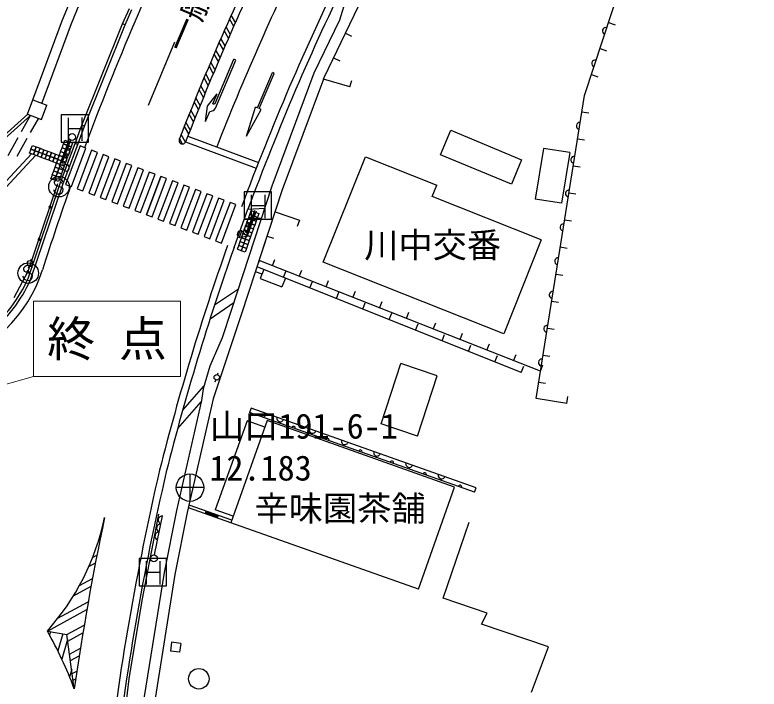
# Model space of a CAD drawing. Units: millimetres, scale not verified. Extents: x 40000 to 680000, y 20000 to 380000.
# Drawn here: x 347914 to 402260, y 271214 to 320432 of the extents above; entities that cross this region are included whole.
import ezdxf
from ezdxf.enums import TextEntityAlignment as Align

# ---------------------------------------------------------------- set-up
doc = ezdxf.new("R2010")
doc.units = ezdxf.units.MM
doc.header["$LTSCALE"] = 1000
for name, color, linetype, lineweight in [('M-BGD', 7, 'Continuous', 25), ('M-BMK-SRVR', 3, 'Continuous', 25), ('M-STR-HTXT', 7, 'Continuous', 13), ('M-STR-STRC', 7, 'Continuous', 25)]:
    doc.layers.add(name, color=color, linetype=linetype, lineweight=lineweight)
doc.styles.add('ＭＳ ゴシック', font='')
doc.styles.get('ＭＳ ゴシック').set_extended_font_data('MS Gothic')

msp = doc.modelspace()

# ---------------------------------------------------------------- linework, layer by layer
at = {"layer": 'M-BGD'}
for p, q in [((351402, 320063), (353605, 325429)), ((352054, 319808), (354251, 325159)), ((373037, 324653), (371627, 320058)), ((355782, 319778), (356273, 320897)), ((355965, 319698), (356456, 320817)), ((349232, 314221), (351402, 320063)), ((349886, 313971), (352054, 319808)), ((352799, 312387), (355780, 319773)), ((352986, 312316), (355965, 319698)), ((355965, 319698), (355782, 319778)), ((371627, 320058), (369754, 316172)), ((391265, 319874), (391740, 319718)), ((372049, 319092), (372500, 318875)), ((390641, 317974), (391116, 317818)), ((371181, 317290), (371632, 317073)), ((369754, 316172), (366681, 307921)), ((366856, 316165), (366718, 316224)), ((390016, 316074), (390491, 315918)), ((370443, 315730), (367437, 307657)), ((372380, 315171), (370443, 315730)), ((372380, 315171), (372519, 315651)), ((348837, 313194), (349230, 314222)), ((349230, 314222), (350244, 313833)), ((349851, 312806), (350244, 313833)), ((343486, 308406), (348864, 313184)), ((343619, 308257), (349074, 313103)), ((349061, 313109), (348376, 311884)), ((348837, 313194), (349851, 312806)), ((389326, 313365), (389819, 313286)), ((349627, 312892), (349039, 311841)), ((352322, 311036), (352798, 312382)), ((352510, 310969), (352986, 312316)), ((352986, 312316), (352799, 312387)), ((378995, 310214), (379740, 312007)), ((379740, 312007), (384909, 309863)), ((348132, 311448), (347400, 310139)), ((348795, 311405), (348063, 310096)), ((349085, 310628), (349191, 310909)), ((349191, 310909), (349471, 310804)), ((351171, 309448), (351892, 311364)), ((351251, 308192), (352323, 311040)), ((351357, 310734), (351463, 311015)), ((351375, 309636), (351994, 311283)), ((351438, 308122), (352510, 310969)), ((351461, 311017), (351566, 311298)), ((351742, 310912), (351461, 311017)), ((351463, 311015), (351743, 310909)), ((351566, 311298), (351847, 311192)), ((351743, 310909), (351638, 310628)), ((351638, 310628), (351743, 310909)), ((351742, 310912), (351847, 311192)), ((351847, 311192), (351742, 310912)), ((352023, 310806), (351742, 310912)), ((351743, 310909), (352024, 310803)), ((351847, 311192), (352128, 311087)), ((352128, 311087), (352023, 310806)), ((352510, 310969), (352322, 311036)), ((389009, 311390), (389503, 311311)), ((348988, 310344), (349094, 310625)), ((349269, 310239), (348988, 310344)), ((349366, 310523), (349085, 310628)), ((349094, 310625), (349374, 310520)), ((349374, 310520), (349269, 310239)), ((349269, 310239), (349374, 310520)), ((349471, 310804), (349366, 310523)), ((349366, 310523), (349471, 310804)), ((349647, 310417), (349366, 310523)), ((349374, 310520), (349655, 310414)), ((349471, 310804), (349752, 310698)), ((349655, 310414), (349550, 310133)), ((349550, 310133), (349655, 310414)), ((349752, 310698), (349647, 310417)), ((349647, 310417), (349752, 310698)), ((349927, 310312), (349647, 310417)), ((349655, 310414), (349936, 310308)), ((349752, 310698), (350033, 310592)), ((350033, 310592), (349927, 310312)), ((349927, 310312), (350033, 310592)), ((350033, 310592), (350314, 310487)), ((350314, 310487), (350208, 310206)), ((350208, 310206), (350314, 310487)), ((350314, 310487), (350595, 310381)), ((350595, 310381), (350489, 310101)), ((350489, 310101), (350595, 310381)), ((350595, 310381), (350875, 310276)), ((351153, 310172), (351258, 310452)), ((351255, 310454), (351361, 310734)), ((351536, 310348), (351255, 310454)), ((351258, 310452), (351539, 310347)), ((351638, 310628), (351357, 310734)), ((351361, 310734), (351641, 310629)), ((351539, 310347), (351433, 310066)), ((351433, 310066), (351539, 310347)), ((351641, 310629), (351536, 310348)), ((351536, 310348), (351641, 310629)), ((351817, 310242), (351536, 310348)), ((351539, 310347), (351820, 310241)), ((351919, 310523), (351638, 310628)), ((351641, 310629), (351922, 310523)), ((351922, 310523), (351817, 310242)), ((352024, 310803), (351919, 310523)), ((386519, 310679), (385902, 306989)), ((388441, 310387), (386519, 310679)), ((388441, 310387), (387824, 306697)), ((337038, 296857), (349431, 310178)), ((337137, 297404), (349127, 310292)), ((349550, 310133), (349269, 310239)), ((349830, 310028), (349550, 310133)), ((349936, 310308), (349830, 310028)), ((349830, 310028), (349936, 310308)), ((350111, 309922), (349830, 310028)), ((350208, 310206), (349927, 310312)), ((349936, 310308), (350217, 310203)), ((350217, 310203), (350111, 309922)), ((350111, 309922), (350217, 310203)), ((350392, 309816), (350111, 309922)), ((350489, 310101), (350208, 310206)), ((350217, 310203), (350498, 310097)), ((350498, 310097), (350392, 309816)), ((350392, 309816), (350498, 310097)), ((350673, 309711), (350392, 309816)), ((350770, 309995), (350489, 310101)), ((350498, 310097), (350778, 309992)), ((350778, 309992), (350673, 309711)), ((350673, 309711), (350778, 309992)), ((350875, 310276), (350770, 309995)), ((350770, 309995), (350875, 310276)), ((351051, 309889), (350770, 309995)), ((350778, 309992), (351059, 309886)), ((350875, 310276), (351156, 310170)), ((350949, 309607), (351055, 309888)), ((351059, 309886), (350954, 309605)), ((351050, 309887), (351155, 310168)), ((351331, 309781), (351050, 309887)), ((351156, 310170), (351051, 309889)), ((351055, 309888), (351336, 309782)), ((351433, 310066), (351153, 310172)), ((351155, 310168), (351436, 310062)), ((351336, 309782), (351230, 309501)), ((351230, 309501), (351336, 309782)), ((351436, 310062), (351331, 309781)), ((351331, 309781), (351436, 310062)), ((351611, 309676), (351331, 309781)), ((351336, 309782), (351616, 309677)), ((351714, 309960), (351433, 310066)), ((351436, 310062), (351717, 309957)), ((351717, 309957), (351611, 309676)), ((351820, 310241), (351714, 309960)), ((370434, 302371), (373516, 310066)), ((373516, 310066), (378718, 308012)), ((384187, 308074), (378995, 310214)), ((384909, 309863), (384187, 308074)), ((350954, 309605), (350673, 309711)), ((350747, 309042), (350853, 309323)), ((350848, 309325), (350954, 309605)), ((351129, 309219), (350848, 309325)), ((350853, 309323), (351134, 309217)), ((351230, 309501), (350949, 309607)), ((350954, 309605), (351234, 309500)), ((351234, 309500), (351129, 309219)), ((351129, 309219), (351234, 309500)), ((351727, 309506), (351171, 309448)), ((351171, 309448), (351551, 309038)), ((351511, 309396), (351230, 309501)), ((351234, 309500), (351515, 309394)), ((351515, 309394), (351410, 309113)), ((351616, 309677), (351511, 309396)), ((351551, 309038), (351727, 309506)), ((388693, 309415), (389187, 309336)), ((350547, 308476), (350653, 308757)), ((350647, 308759), (350753, 309040)), ((350928, 308653), (350647, 308759)), ((350653, 308757), (350934, 308651)), ((351028, 308936), (350747, 309042)), ((350753, 309040), (351034, 308934)), ((351034, 308934), (350928, 308653)), ((350928, 308653), (351034, 308934)), ((351134, 309217), (351028, 308936)), ((351028, 308936), (351134, 309217)), ((351309, 308831), (351028, 308936)), ((351034, 308934), (351314, 308829)), ((351410, 309113), (351129, 309219)), ((351134, 309217), (351415, 309111)), ((351314, 308829), (351209, 308548)), ((351415, 309111), (351309, 308831)), ((348877, 301177), (351251, 308192)), ((350828, 308370), (350547, 308476)), ((350934, 308651), (350828, 308370)), ((350828, 308370), (350934, 308651)), ((351109, 308265), (350828, 308370)), ((351209, 308548), (350928, 308653)), ((350934, 308651), (351215, 308546)), ((351215, 308546), (351109, 308265)), ((351438, 308122), (351251, 308192)), ((348890, 301714), (351047, 308115)), ((349063, 301103), (351438, 308122)), ((366681, 307921), (363714, 298861)), ((367437, 307657), (364473, 298609)), ((378386, 307175), (378718, 308012)), ((386336, 304020), (378386, 307175)), ((388377, 307441), (388870, 307362)), ((387824, 306697), (385902, 306989)), ((363917, 303441), (364936, 306255)), ((364833, 304526), (365433, 306173)), ((364865, 304251), (365550, 306132)), ((364933, 306247), (366155, 306312)), ((365067, 305862), (365173, 306143)), ((365173, 306143), (365454, 306037)), ((365454, 306037), (365348, 305756)), ((365348, 305756), (365454, 306037)), ((365454, 306037), (365734, 305931)), ((364680, 305549), (365926, 305616)), ((364863, 305298), (364968, 305579)), ((364965, 305580), (365070, 305861)), ((365245, 305474), (364965, 305580)), ((364968, 305579), (365249, 305473)), ((365348, 305756), (365067, 305862)), ((365070, 305861), (365351, 305755)), ((365249, 305473), (365143, 305192)), ((365143, 305192), (365249, 305473)), ((365351, 305755), (365245, 305474)), ((365245, 305474), (365351, 305755)), ((365526, 305369), (365245, 305474)), ((365249, 305473), (365530, 305367)), ((365629, 305651), (365348, 305756)), ((365351, 305755), (365632, 305650)), ((365632, 305650), (365526, 305369)), ((365734, 305931), (365629, 305651)), ((368698, 305446), (368536, 304973)), ((388060, 305466), (388554, 305387)), ((364660, 304733), (364765, 305014)), ((364761, 305015), (364867, 305296)), ((365042, 304910), (364761, 305015)), ((364765, 305014), (365046, 304908)), ((365143, 305192), (364863, 305298)), ((364867, 305296), (365147, 305191)), ((365046, 304908), (364941, 304627)), ((364941, 304627), (365046, 304908)), ((365147, 305191), (365042, 304910)), ((365042, 304910), (365147, 305191)), ((365323, 304804), (365042, 304910)), ((365046, 304908), (365327, 304803)), ((365424, 305087), (365143, 305192)), ((365147, 305191), (365428, 305085)), ((365428, 305085), (365323, 304804)), ((365530, 305367), (365424, 305087)), ((364310, 304187), (364481, 304657)), ((364459, 304168), (364564, 304448)), ((364481, 304657), (364865, 304251)), ((364559, 304450), (364665, 304731)), ((364840, 304345), (364559, 304450)), ((364564, 304448), (364845, 304343)), ((364941, 304627), (364660, 304733)), ((364665, 304731), (364945, 304626)), ((364845, 304343), (364740, 304062)), ((364740, 304062), (364845, 304343)), ((364945, 304626), (364840, 304345)), ((364840, 304345), (364945, 304626)), ((365121, 304239), (364840, 304345)), ((364845, 304343), (365126, 304237)), ((365221, 304522), (364941, 304627)), ((364945, 304626), (365226, 304520)), ((365226, 304520), (365121, 304239)), ((365327, 304803), (365221, 304522)), ((364259, 303602), (364365, 303882)), ((364865, 304251), (364310, 304187)), ((364359, 303885), (364464, 304165)), ((364640, 303779), (364359, 303885)), ((364365, 303882), (364646, 303777)), ((364740, 304062), (364459, 304168)), ((364464, 304165), (364745, 304060)), ((364745, 304060), (364640, 303779)), ((364640, 303779), (364745, 304060)), ((365020, 303956), (364740, 304062)), ((364745, 304060), (365026, 303954)), ((365026, 303954), (364920, 303673)), ((365126, 304237), (365020, 303956)), ((366330, 304277), (366805, 304121)), ((386336, 304020), (383608, 297144)), ((364161, 303318), (364266, 303599)), ((364441, 303213), (364161, 303318)), ((364540, 303496), (364259, 303602)), ((364266, 303599), (364547, 303493)), ((364547, 303493), (364441, 303213)), ((364441, 303213), (364547, 303493)), ((364646, 303777), (364540, 303496)), ((364540, 303496), (364646, 303777)), ((364821, 303390), (364540, 303496)), ((364547, 303493), (364828, 303388)), ((364920, 303673), (364640, 303779)), ((364646, 303777), (364927, 303671)), ((364828, 303388), (364722, 303107)), ((364927, 303671), (364821, 303390)), ((387744, 303491), (388238, 303412)), ((364722, 303107), (364441, 303213)), ((349071, 302493), (349116, 302635)), ((365601, 302051), (365787, 302515)), ((365601, 302051), (365787, 302515)), ((366725, 302112), (366908, 302578)), ((383608, 297144), (370434, 302371)), ((347860, 299801), (348890, 301714)), ((348949, 302112), (348884, 301942)), ((365966, 301513), (365481, 301687)), ((384892, 294321), (365601, 302051)), ((366101, 301851), (365832, 301179)), ((367530, 301278), (367716, 301742)), ((368681, 301343), (368865, 301808)), ((365832, 301179), (367413, 300571)), ((367673, 301221), (367413, 300571)), ((387427, 301516), (387921, 301437)), ((369459, 300505), (369645, 300969)), ((370638, 300573), (370821, 301039)), ((362499, 299267), (364232, 300443)), ((371388, 299732), (371574, 300196)), ((372594, 299804), (372778, 300269)), ((374551, 299034), (374734, 299500)), ((387111, 299541), (387605, 299462)), ((362171, 298254), (363899, 299427)), ((373317, 298959), (373503, 299423)), ((364473, 298609), (362395, 292402)), ((363714, 298861), (363042, 296853)), ((375246, 298186), (375432, 298650)), ((376507, 298265), (376691, 298730)), ((377176, 297413), (377362, 297877)), ((378464, 297495), (378647, 297960)), ((386795, 297567), (387288, 297487)), ((363042, 296853), (362155, 294781)), ((379105, 296640), (379291, 297104)), ((380421, 296726), (380604, 297191)), ((381034, 295867), (381220, 296331)), ((382377, 295956), (382560, 296421)), ((384334, 295186), (384517, 295652)), ((382963, 295094), (383149, 295558)), ((386478, 295592), (386972, 295513)), ((362155, 294781), (361662, 293145)), ((374663, 290574), (376099, 294986)), ((378762, 294082), (376099, 294986)), ((384892, 294321), (385078, 294785)), ((386290, 294417), (386473, 294882)), ((362713, 294163), (362758, 294306)), ((377326, 289669), (378762, 294082)), ((362591, 293782), (362526, 293613)), ((386162, 293617), (386656, 293538)), ((360169, 291582), (361718, 293330)), ((361662, 293145), (361549, 292290)), ((362395, 292402), (360502, 284096)), ((388212, 292073), (388291, 292567)), ((361549, 292290), (359720, 284263)), ((359801, 290248), (361528, 292197)), ((365172, 291729), (365058, 291408)), ((381487, 285596), (365058, 291408)), ((381601, 285917), (365172, 291729)), ((364872, 290806), (362544, 284312)), ((366330, 290814), (363681, 283354)), ((366164, 290347), (364872, 290806)), ((380027, 285968), (366330, 290814)), ((377326, 289669), (374663, 290574)), ((377378, 278508), (380027, 285968)), ((381487, 285596), (381601, 285917)), ((359720, 284263), (358809, 279734)), ((363681, 283354), (360583, 284450)), ((363748, 283542), (360649, 284639)), ((363856, 283846), (362544, 284312)), ((358408, 283979), (357189, 277691)), ((358106, 281005), (358696, 283866)), ((360502, 284096), (359597, 279592)), ((362755, 283735), (361812, 284068)), ((362771, 283782), (361829, 284115)), ((362788, 283829), (361845, 284162)), ((377378, 278508), (363681, 283354)), ((379188, 277848), (381090, 283400)), ((358809, 279734), (356967, 268241)), ((359597, 279592), (357760, 268131)), ((382396, 276750), (379188, 277848)), ((357189, 277691), (356237, 271953)), ((381993, 275944), (382396, 276750)), ((386882, 274298), (381993, 275944)), ((359359, 274633), (359270, 273980)), ((360020, 274553), (359359, 274633)), ((360020, 274553), (359931, 273900)), ((359931, 273900), (359270, 273980)), ((385645, 270994), (386882, 274298)), ((356237, 271953), (355580, 266775))]:
    msp.add_line(p, q, dxfattribs=at)
for points in [[(388212, 292073), (385972, 292432), (389516, 314550), (394888, 330898), (402260, 350372), (395973, 354169), (394686, 351973)], [(372380, 315171), (370443, 315730), (370491, 315858), (377080, 329532), (378957, 328818)], [(386290, 294417), (365747, 302497), (366913, 306057), (368698, 305446)]]:
    msp.add_lwpolyline(points, dxfattribs=at)
for centre, radius in [((352093, 311512), 250), ((349012, 302302), 200), ((362654, 293972), 200), ((358065, 280758), 250), ((361344, 271969), 750)]:
    msp.add_circle(centre, radius, dxfattribs=at)
for centre, radius, start, end in [((540762, 241023), 187537, 153.92061, 159.64497), ((391063, 319260), 250, 71.8081, 251.8081), ((390283, 316885), 250, 71.8081, 251.8081), ((389160, 312328), 250, 80.8977, 260.8977), ((351642, 310496), 305, 259.3058, 59.4386), ((351431, 309935), 305, 259.3058, 59.4386), ((388764, 309860), 250, 80.8977, 260.8977), ((351637, 309273), 250, 249.9148, 68.8296), ((388369, 307391), 250, 80.8977, 260.8977), ((350472, 306411), 75, 29.7215, 209.7215), ((350472, 306411), 75, 209.7215, 29.7215), ((365190, 305353), 305, 79.9143, 240.0472), ((364984, 304789), 305, 79.9143, 240.0472), ((387973, 304923), 250, 80.8977, 260.8977), ((364398, 304422), 250, 70.5234, 249.4381), ((349674, 304042), 75, 29.7215, 209.7215), ((349674, 304042), 75, 209.7215, 29.7215), ((540762, 241023), 187537, 160.55916, 165.78527), ((387578, 302454), 250, 80.8977, 260.8977), ((348869, 301675), 75, 29.7215, 209.7215), ((348869, 301675), 75, 209.7215, 29.7215), ((338619, 305914), 11299, 310.577, 335.2126), ((338619, 305914), 11499, 310.5679, 335.2658), ((387182, 299986), 250, 80.8977, 260.8977), ((386787, 297517), 250, 80.8977, 260.8977), ((386391, 295049), 250, 80.8977, 260.8977), ((366058, 291055), 125, 340.5168, 160.5168), ((367293, 290979), 250, 160.5168, 340.5168), ((368263, 290274), 125, 340.5168, 160.5168), ((369650, 290145), 250, 160.5168, 340.5168), ((370735, 289400), 125, 340.5168, 160.5168), ((372007, 289311), 250, 160.5168, 340.5168), ((373139, 288549), 125, 340.5168, 160.5168), ((374363, 288477), 250, 160.5168, 340.5168), ((375445, 287734), 125, 340.5168, 160.5168), ((376720, 287644), 250, 160.5168, 340.5168), ((548255, 243006), 194350, 166.8917, 173.49246), ((377844, 286885), 125, 340.5168, 160.5168), ((379077, 286810), 250, 160.5168, 340.5168), ((380422, 285973), 125, 340.5168, 160.5168), ((358687, 283561), 305, 88.2695, 248.4024), ((358566, 282974), 305, 88.2695, 248.4024), ((358445, 282386), 305, 88.2695, 248.4024)]:
    msp.add_arc(centre, radius, start, end, dxfattribs=at)
at = {"layer": 'M-BMK-SRVR'}
for p, q in [((360701, 286920), (360701, 284920)), ((361701, 285920), (359701, 285920))]:
    msp.add_line(p, q, dxfattribs=at)
msp.add_circle((360701, 285920), 1000, dxfattribs=at)
at = {"layer": 'M-STR-HTXT'}
msp.add_line((333979, 289720), (349267, 294039), dxfattribs=at)
msp.add_lwpolyline([(349267, 294039), (360017, 294039), (360017, 299539), (349267, 299539)], close=True, dxfattribs=at)
at = {"layer": 'M-STR-STRC'}
for p, q in [((363893, 319597), (363586, 320136)), ((364019, 319881), (363712, 320419)), ((363642, 319029), (363334, 319569)), ((363517, 318744), (363208, 319285)), ((357680, 313854), (359587, 318476)), ((363267, 318173), (362958, 318714)), ((363143, 317886), (362833, 318429)), ((362772, 317023), (362461, 317568)), ((362895, 317311), (362585, 317855)), ((362526, 316445), (362215, 316991)), ((362549, 313965), (363909, 317189)), ((362573, 313635), (364048, 317131)), ((364047, 317129), (363909, 317189)), ((362404, 316155), (362092, 316702)), ((362039, 315282), (361725, 315831)), ((362160, 315574), (361847, 316122)), ((365625, 313646), (366718, 316224)), ((365763, 313587), (366856, 316165)), ((361797, 314698), (361483, 315247)), ((361676, 314404), (361362, 314955)), ((361979, 313771), (362683, 314668)), ((362372, 313931), (362683, 314668)), ((361436, 313816), (361121, 314368)), ((361317, 313521), (361001, 314074)), ((361828, 312641), (361979, 313771)), ((364836, 311591), (365487, 313704)), ((365625, 313646), (365487, 313704)), ((365901, 313529), (365763, 313587)), ((353282, 313141), (351282, 313141)), ((351282, 313141), (351282, 311141)), ((353282, 311141), (353282, 313141)), ((360960, 312633), (360644, 313188)), ((361079, 312929), (360763, 313484)), ((361828, 312641), (362139, 313378)), ((364836, 311591), (365901, 313529)), ((351822, 311226), (351822, 312926)), ((352814, 312937), (352814, 311232)), ((360725, 312038), (360407, 312594)), ((351822, 312141), (352814, 312141)), ((360607, 311739), (360289, 312296)), ((360373, 311140), (360054, 311699)), ((360548, 311588), (365697, 309652)), ((351282, 311141), (353282, 311141)), ((352672, 310863), (351617, 308055)), ((353094, 310704), (352672, 310863)), ((360161, 311007), (359937, 311399)), ((360384, 311169), (365533, 309233)), ((352038, 307896), (353094, 310704)), ((353515, 310546), (352459, 307738)), ((352880, 307580), (353936, 310388)), ((353936, 310388), (353515, 310546)), ((354357, 310229), (353302, 307421)), ((353723, 307263), (354778, 310071)), ((355200, 309913), (354144, 307105)), ((354778, 310071), (354357, 310229)), ((355621, 309754), (355200, 309913)), ((354565, 306946), (355621, 309754)), ((356042, 309596), (354986, 306788)), ((355408, 306630), (356463, 309438)), ((356885, 309279), (355829, 306471)), ((356463, 309438), (356042, 309596)), ((357306, 309121), (356885, 309279)), ((356250, 306313), (357306, 309121)), ((357727, 308963), (356671, 306155)), ((357093, 305996), (358148, 308804)), ((358148, 308804), (357727, 308963)), ((350790, 308256), (350778, 308171)), ((350778, 308171), (350843, 308035)), ((350887, 308361), (350790, 308256)), ((350985, 308430), (350887, 308361)), ((351109, 308456), (350985, 308430)), ((351196, 308443), (351109, 308456)), ((351304, 308389), (351196, 308443)), ((351387, 308333), (351304, 308389)), ((351413, 308250), (351387, 308333)), ((357514, 305838), (358569, 308646)), ((358569, 308646), (357514, 305838)), ((357935, 305680), (358991, 308488)), ((357935, 305680), (358991, 308488)), ((359412, 308329), (358356, 305521)), ((358991, 308488), (358569, 308646)), ((358777, 305363), (359833, 308171)), ((359833, 308171), (359412, 308329)), ((350781, 307590), (350751, 307673)), ((350843, 308035), (350956, 307980)), ((350956, 307980), (351355, 307839)), ((351355, 307839), (351416, 307709)), ((351416, 307709), (351394, 307539)), ((351617, 308055), (352038, 307896)), ((352459, 307738), (352880, 307580)), ((360254, 308013), (359199, 305204)), ((359620, 305046), (360675, 307854)), ((361097, 307696), (360041, 304888)), ((360675, 307854), (360254, 308013)), ((361518, 307538), (361097, 307696)), ((350844, 307457), (350781, 307590)), ((350922, 307402), (350844, 307457)), ((351031, 307346), (350922, 307402)), ((351121, 307333), (351031, 307346)), ((351247, 307355), (351121, 307333)), ((351341, 307427), (351247, 307355)), ((351394, 307539), (351341, 307427)), ((353302, 307421), (353723, 307263)), ((354144, 307105), (354565, 306946)), ((360462, 304729), (361518, 307538)), ((361939, 307379), (360884, 304571)), ((361305, 304413), (362360, 307221)), ((362782, 307063), (361726, 304254)), ((362360, 307221), (361939, 307379)), ((363203, 306904), (362782, 307063)), ((366645, 307513), (364645, 307513)), ((364645, 307513), (364645, 305513)), ((365185, 305598), (365185, 307297)), ((366176, 307308), (366176, 305603)), ((366645, 305513), (366645, 307513)), ((354986, 306788), (355408, 306630)), ((362147, 304096), (363203, 306904)), ((363624, 306746), (362568, 303938)), ((362990, 303779), (364045, 306587)), ((364045, 306587), (363624, 306746)), ((355829, 306471), (356250, 306313)), ((356671, 306155), (357093, 305996)), ((365185, 306513), (366176, 306513)), ((357514, 305838), (357935, 305680)), ((358356, 305521), (358777, 305363)), ((364645, 305513), (366645, 305513)), ((359199, 305204), (359620, 305046)), ((360041, 304888), (360462, 304729)), ((360884, 304571), (361305, 304413)), ((361726, 304254), (362147, 304096)), ((362568, 303938), (362990, 303779)), ((348544, 301946), (348532, 301861)), ((348532, 301861), (348597, 301724)), ((348641, 302050), (348544, 301946)), ((348597, 301724), (348710, 301669)), ((348739, 302120), (348641, 302050)), ((348710, 301669), (349109, 301528)), ((348863, 302145), (348739, 302120)), ((348950, 302133), (348863, 302145)), ((349058, 302079), (348950, 302133)), ((349141, 302023), (349058, 302079)), ((349167, 301939), (349141, 302023)), ((348535, 301280), (348505, 301362)), ((348598, 301146), (348535, 301280)), ((348675, 301091), (348598, 301146)), ((348785, 301035), (348675, 301091)), ((349095, 301116), (349001, 301044)), ((349148, 301228), (349095, 301116)), ((349109, 301528), (349170, 301399)), ((349170, 301399), (349148, 301228)), ((348875, 301023), (348785, 301035)), ((349001, 301044), (348875, 301023)), ((354037, 282091), (354137, 282145)), ((353592, 280827), (353909, 280998)), ((358978, 280757), (356978, 280757)), ((356978, 280757), (356978, 278757)), ((357519, 278842), (357519, 280542)), ((358510, 280553), (358510, 278848)), ((358978, 278757), (358978, 280757)), ((353316, 280166), (353798, 280427)), ((357519, 279757), (358510, 279757)), ((352626, 278769), (353582, 279286)), ((352193, 278023), (353477, 278718)), ((356978, 278757), (358978, 278757)), ((351060, 276386), (353273, 277584)), ((350284, 275455), (353173, 277018)), ((351705, 275200), (352980, 275890)), ((350284, 275455), (351705, 275200)), ((350516, 275413), (350445, 275166)), ((351407, 275254), (351049, 274011)), ((352253, 271239), (351705, 275200)), ((351771, 274724), (352886, 275328)), ((351755, 274838), (351343, 273402)), ((351903, 273772), (352704, 274206)), ((351969, 273296), (352615, 273646)), ((352060, 272638), (351909, 272114)), ((352100, 272344), (352443, 272530)), ((352166, 271868), (352360, 271973))]:
    msp.add_line(p, q, dxfattribs=at)
for centre in [(351134, 307892), (348888, 301581)]:
    msp.add_circle(centre, 750, dxfattribs=at)
for centre, radius, start, end in [((540762, 241023), 200287, 153.96746, 159.62985), ((540762, 241023), 194037, 153.95092, 158.75146), ((540762, 241023), 193537, 153.95092, 158.74979), ((540762, 241023), 191287, 153.93791, 158.60737), ((540762, 241023), 188037, 153.92061, 159.64497), ((362135, 313880), 502, 270.4763, 330.7741), ((362416, 314181), 254, 260.0477, 301.5914), ((360150, 311257), 250, 158.1036, 339.3977), ((540762, 241023), 200287, 160.48812, 162.32755), ((540762, 241023), 188037, 160.55916, 165.78527), ((339923, 305013), 10500, 286.251, 342.3275), ((548255, 243006), 194850, 166.8917, 173.49246), ((336848, 287433), 18000, 318.283, 348.1307), ((548328, 242985), 198100, 168.13067, 171.80029), ((324169, 260690), 30000, 20.5874, 29.4823)]:
    msp.add_arc(centre, radius, start, end, dxfattribs=at)

# ---------------------------------------------------------------- texts
at = {"layer": 'M-BGD', "style": 'ＭＳ ゴシック'}
msp.add_text('一般国道191号', height=1833, rotation=66.938, dxfattribs=at).set_placement((360989, 317321), align=Align.BOTTOM_LEFT)
for s, p in [('川中交番', (373420, 302168)), ('辛味園茶舗', (365409, 282936))]:
    msp.add_text(s, height=1833, dxfattribs=at).set_placement(p, align=Align.BOTTOM_LEFT)
at = {"layer": 'M-BMK-SRVR', "style": 'ＭＳ ゴシック'}
for s, p in [('山口191-6-1', (362151, 291331)), ('12.183', (362111, 288272))]:
    msp.add_text(s, height=1833, dxfattribs=at).set_placement(p, align=Align.TOP_LEFT)
at = {"layer": 'M-STR-HTXT', "style": 'ＭＳ ゴシック'}
msp.add_text('終 点', height=2566, dxfattribs=at).set_placement((354642, 296789), align=Align.MIDDLE_CENTER)

doc.saveas('drawing.dxf')
